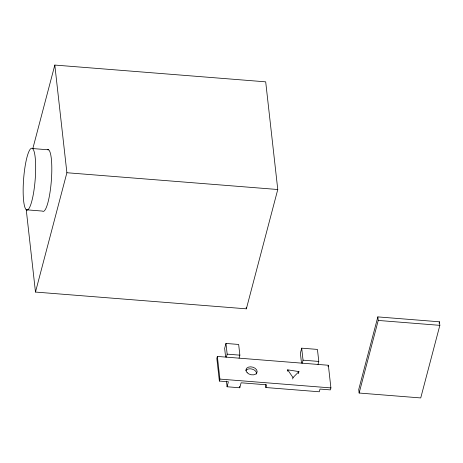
<?xml version="1.0" encoding="UTF-8"?>
<svg xmlns="http://www.w3.org/2000/svg" width="463" height="463" viewBox="0 0 463 463"><rect width="100%" height="100%" fill="white"/><g stroke="black" fill="none" stroke-linecap="round" stroke-linejoin="round"><path stroke-width="0.69" d="M32.769 148.797L54.813 65.063L265.693 81.835L277.771 189.512L246.357 308.833L35.477 292.06L26.217 209.507M35.477 292.06L66.892 172.734L54.813 65.063M217.355 356.429L216.834 358.408L219.375 381.066L228.392 381.784L227.084 386.767L239.782 387.774L241.09 382.791L266.59 384.822L265.878 387.531L319.302 391.779L320.014 389.07L330.385 389.898L330.906 387.913L328.365 365.261L217.355 356.429L219.902 379.087L219.375 381.066M239.07 358.154L239.863 355.156L238.665 344.455L225.961 343.448L224.653 348.425L225.614 356.985M226.372 357.147L227.165 354.143L225.961 343.448M287.297 371.216L287.662 369.833L298.942 371.598L298.398 373.676M292.662 378.96L293.021 377.576L298.942 371.598M317.994 364.433L318.787 361.429L317.439 349.42L301.697 348.164L300.383 353.147L301.494 363.044M302.252 363.183L303.039 360.179L301.697 348.164M328.018 366.58L328.365 365.261M377.843 316.895L358.727 389.493L359.126 393.035L420.734 397.937L439.85 325.344L439.451 321.797L377.843 316.895L378.236 320.442L359.126 393.035M439.086 323.191L439.451 321.797M32.56 148.548A31.004 5.787 -85.5 0 1 32.549 198.123A31.004 5.787 -85.5 0 1 23.15 190.837A31.004 5.787 -85.5 0 1 32.56 148.548L48.696 149.833M66.892 172.734L277.771 189.512M26.281 209.791L42.417 211.076A31.004 5.787 -85.5 0 0 51.237 181.971A31.004 5.787 -85.5 0 0 47.706 149.566M378.236 320.442L439.85 325.344M227.165 354.143L239.863 355.156M303.039 360.179L318.787 361.429M219.902 379.087L330.906 387.913M287.662 369.833L293.021 377.576M265.559 384.701L265.878 387.531M246.194 307.397L246.357 308.833M239.62 386.356L239.782 387.774M226.448 381.101L227.084 386.767M245.836 370.66A5.701 3.889 14.8 0 1 252.416 369.185A5.701 3.889 14.8 0 1 256.606 374.052M247.167 372.709A5.701 3.889 14.8 0 0 256.774 373.028A5.701 3.889 14.8 0 0 250.755 366.829A5.701 3.889 14.8 0 0 247.167 372.709"/></g></svg>
